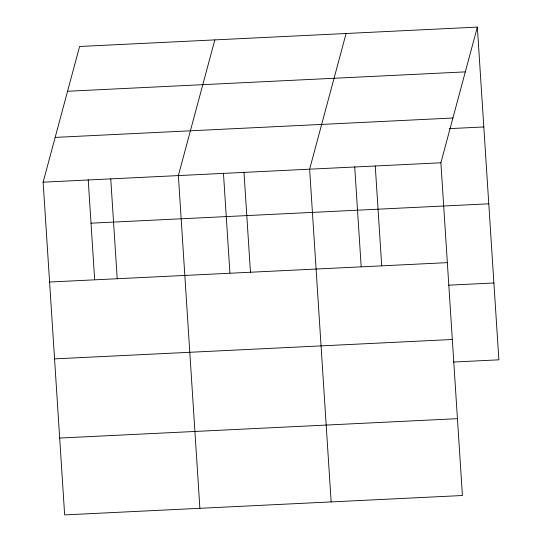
<?xml version="1.0" encoding="UTF-8"?>
<svg xmlns="http://www.w3.org/2000/svg" width="542" height="542" viewBox="0 0 542 542"><rect width="100%" height="100%" fill="white"/><g stroke="black" fill="none" stroke-linecap="round" stroke-linejoin="round"><path stroke-width="0.81" d="M477.353 27.1L440.89 162.79L462.407 495.517L64.647 514.9L43.13 182.173L79.593 46.483L477.353 27.1L498.87 359.827L453.437 362.042M214.835 39.891L178.365 175.581L199.883 508.308M346.094 33.496L309.631 169.185L331.148 501.912M67.56 91.259L465.321 71.876M55.162 137.397L452.922 118.014M449.311 128.637L483.81 126.957M43.13 182.173L440.89 162.79M91.022 223.182L488.782 203.806M49.586 282.03L447.346 262.646M448.464 285.194L493.904 282.978M54.559 358.879L452.319 339.495M59.674 438.051L457.434 418.675M375.26 165.988L381.717 265.844M354.712 166.76L361.168 266.63M244.002 172.383L250.458 272.24M223.453 173.155L229.91 273.026M110.751 178.88L117.207 278.73M88.21 179.748L94.667 279.618"/></g></svg>
